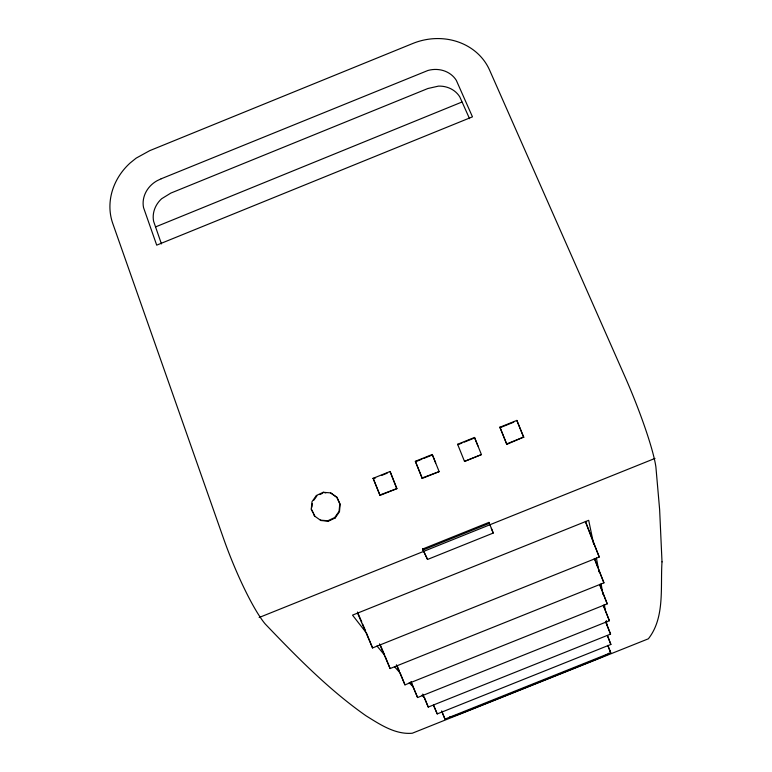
<?xml version="1.0" encoding="UTF-8"?>
<svg xmlns="http://www.w3.org/2000/svg" width="772" height="772" viewBox="0 0 772 772"><rect width="100%" height="100%" fill="white"/><g stroke="black" fill="none" stroke-linecap="round" stroke-linejoin="round"><path stroke-width="1.16" d="M610.054 651.385L609.571 650.053M314.32 515.889L320.872 520.511L328.399 521.187L335.202 517.973L339.468 511.73L340.153 504.222L337.094 497.486L330.638 492.893L323.207 492.295L316.385 495.499L312.013 501.655L311.261 509.115L314.735 516.198L313.432 513.351M320.872 520.511L320.39 520.154L327.849 520.762L334.681 517.549L339.062 511.382L339.805 503.904L336.717 497.139M311.917 507.156L312.293 503.759M608.934 653.18L607.853 654.27A17.698 0.685 -21.9 0 1 596.071 659.5L463.982 712.334A17.669 0.685 -21.7 0 1 451.591 716.773L449.69 716.879M313.75 500.285L316.288 496.811M155.847 226.794L461.917 102.049M319.84 494.572L322.754 493.212M373.137 478.312L390.014 471.509L390.314 471.914L396.914 488.618L380.027 495.421L373.137 478.312L380.027 495.421M432.252 454.496L439.152 471.615L422.245 478.418L415.355 461.299L432.252 454.496L435.688 462.978M457.613 444.276L474.529 437.463L481.429 454.592L464.512 461.405L457.613 444.276L457.796 444.73M499.918 427.234L516.844 420.412L523.686 437.068L506.808 444.363L499.918 427.234L506.808 444.363M373.465 478.708L375.568 477.858M381.889 475.311L387.158 473.188M416.668 461.299L421.937 459.176M424.04 458.327L432.474 454.93M458.848 444.305L462.013 443.031M464.126 442.182L473.622 438.351M500.015 427.727L513.747 422.188M379.699 495.055L396.914 488.618M422.004 478.022L439.152 471.615M506.721 443.9L523.686 437.068M422.602 549.046L488.975 522.374L493.231 533.056L427.543 559.449L422.602 549.046L427.543 559.449M422.95 550.011L489.361 523.319M259.17 617.494L655.003 458.404M357.484 612.939L372.558 647.94L599.236 557.027L585.494 521.389M379.496 643.838L390.101 668.552L603.926 582.85L594.623 558.803M396.383 664.788L404.972 684.861L607.236 603.849L599.767 584.558M411.051 682.207L417.584 697.531L609.388 620.736L603.357 605.18M422.728 694.086L428.248 707.075L610.556 634.111L605.856 622.02M437.232 713.926L433.555 705.261L437.232 713.926L610.874 644.456L607.458 635.665L610.874 644.456M441.873 711.774L444.971 719.089L610.729 652.784L607.844 645.363M325.832 492.912L323.207 492.295M337.094 497.486L330.638 492.893M311.261 509.115L312.998 512.396M327.849 520.762L328.399 521.187M334.681 517.549L335.202 517.973M316.385 495.499L316.916 495.942M421.84 695.302L424.098 697.299M409.121 682.747L413.358 686.983M384.736 655.293L376.987 645.981M394.502 666.709L400.214 673.049L404.972 684.861M365.725 632.075L352.524 615.139L588.689 520.318L593.697 544.347M599.236 557.027L593.253 542.069M603.926 582.85L598.58 569.553M415.355 461.299L422.245 478.418M607.236 603.849L602.469 592.008M609.388 620.736L605.132 610.179L604.418 604.524M610.556 634.111L605.47 621.402M610.729 652.784L607.825 645.643M469.55 118.695L459.784 96.876A25.206 22.755 -17.6 0 0 438.496 86.117L427.881 88.51L170.844 193.087L161.609 198.761A25.119 22.639 -31.2 0 0 153.628 221.361L161.435 243.894M380.519 645.45L384.273 654.202M385.18 656.316L390.101 668.552M357.475 612.042L361.759 621.991M362.705 624.201L365.561 630.84M366.517 633.05L372.558 647.94M397.464 666.612L399.298 670.907M424.484 697.647L428.248 707.075M411.032 681.541L417.584 697.531M441.7 710.887L444.971 719.089M523.744 437.55L516.844 420.412M477.936 445.955L474.529 437.463M493.231 533.056L491.359 528.347M488.975 522.374L489.371 523.358M390.014 471.509L396.615 488.242M594.286 558.426L597.721 567.333M599.516 584.385L601.629 589.827M603.414 605.759L604.698 609.069M585.379 521.65L592.423 539.918M464.512 461.405L481.429 454.592M596.399 557.982L599.004 571.917M601.127 583.728L602.826 594.276M606.406 620.678L606.744 624.683M662.009 561.862C660.292 587.164 665.107 617.561 648.364 638.801L412.267 733.236C395.139 734.732 379.843 724.368 365.938 715.74C328.64 689.56 296.612 656.769 265.221 623.979A80.066 12.439 68 0 1 223.523 538.441L112.741 223.407A59.926 53.847 -31.2 0 1 130.14 162.988L136.171 158.125L149.729 150.656L412.798 43.483A60.139 54.127 -17.7 0 1 489.593 70.117L624.963 376.697A80.394 9.274 68.1 0 1 655.901 467.002L659.626 509.52L662.009 561.862M161.165 178.786L157.15 180.696A25.659 23.054 -31.2 0 0 143.544 207.62L156.706 245.149L472.464 116.842L456.329 80.375A25.746 23.179 -17.7 0 0 427.987 70.455L161.165 178.786"/></g></svg>
